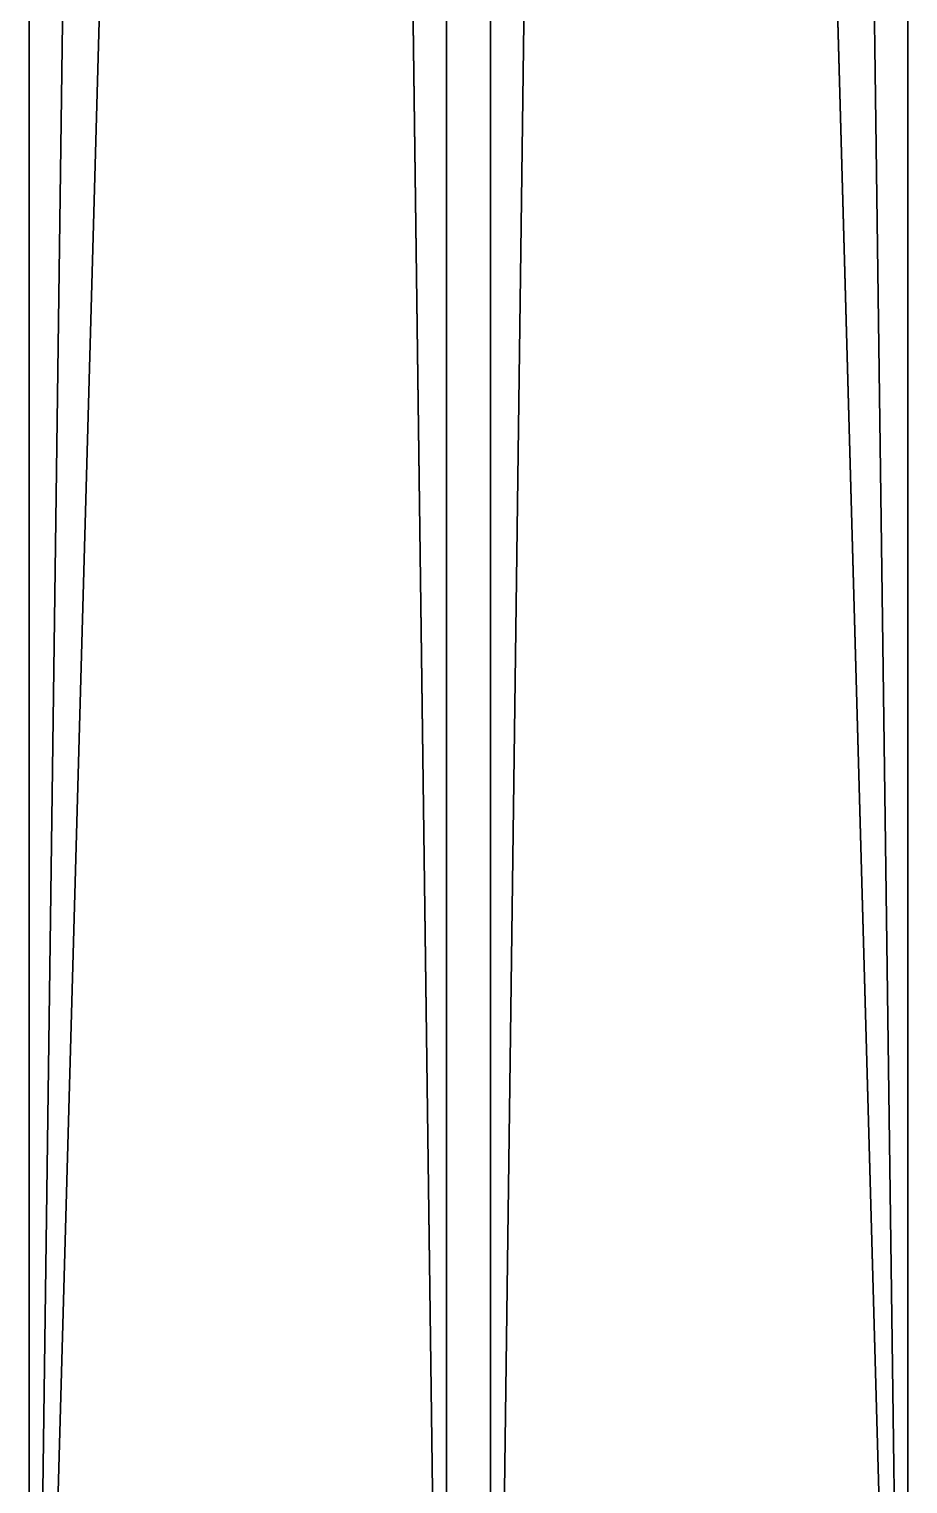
# Model space of a CAD drawing. Header units: metres. Extents: x -27 to 27, y -52.9 to 26.5.
# Drawn here: x 2.897 to 3.151, y -10.6576 to -10.2371 of the extents above; entities that cross this region are included whole.
import ezdxf

# ---------------------------------------------------------------- set-up
doc = ezdxf.new("R2010")
doc.units = ezdxf.units.M
doc.layers.add('Rigging Beams', color=7, linetype='Continuous', true_color=0xffffff)

# ---------------------------------------------------------------- blocks, each defined once
blk = doc.blocks.new('Static_19')
mesh = blk.add_polyface()
corners = [(87.92845, 54.61635, 12.7381), (87.92845, 54.36235, 12.7381), (97.04705, 54.36235, 12.7381), (97.04705, 54.61635, 12.7381), (87.92845, 54.61635, 12.7254), (97.04705, 54.61635, 12.7254), (87.92845, 54.4957, 12.7254), (97.04705, 54.4957, 12.7254), (87.92845, 54.4957, 12.446), (97.04705, 54.4957, 12.446), (87.92845, 54.61635, 12.446), (97.04705, 54.61635, 12.446), (87.92845, 54.61635, 12.4333), (97.04705, 54.61635, 12.4333), (87.92845, 54.36235, 12.4333), (97.04705, 54.36235, 12.4333), (87.92845, 54.36235, 12.446), (97.04705, 54.36235, 12.446), (87.92845, 54.483, 12.446), (97.04705, 54.483, 12.446), (87.92845, 54.483, 12.7254), (97.04705, 54.483, 12.7254), (87.92845, 54.36235, 12.7254), (97.04705, 54.36235, 12.7254)]
mesh.append_faces([[corners[k] for k in face] for face in [(6, 20, 0), (8, 14, 18), (3, 21, 7), (19, 15, 9)]], dxfattribs={"vtx0": -1, "vtx1": -1, "vtx2": -1})
mesh.append_faces([[corners[k] for k in face] for face in [(20, 6, 8), (8, 12, 14), (20, 1, 0), (9, 21, 19)]], dxfattribs={"vtx0": -1, "vtx2": -1})
mesh.append_faces([[corners[k] for k in face] for face in [(3, 0, 2), (5, 4, 3), (7, 6, 5), (9, 8, 7), (11, 10, 9), (13, 12, 11), (15, 14, 13), (17, 16, 15), (19, 18, 17), (21, 20, 19), (23, 22, 21), (2, 1, 23)]], dxfattribs={"vtx1": -1})
mesh.append_faces([[corners[k] for k in face] for face in [(18, 20, 8), (9, 7, 21), (15, 13, 9), (3, 2, 21)]], dxfattribs={"vtx1": -1, "vtx2": -1})
mesh.append_faces([[corners[k] for k in face] for face in [(0, 1, 2), (4, 0, 3), (6, 4, 5), (8, 6, 7), (10, 8, 9), (12, 10, 11), (14, 12, 13), (16, 14, 15), (18, 16, 17), (20, 18, 19), (22, 20, 21), (1, 22, 23), (14, 16, 18), (0, 4, 6), (8, 10, 12), (20, 22, 1), (19, 17, 15), (7, 5, 3), (13, 11, 9), (2, 23, 21)]], dxfattribs={"vtx2": -1})
blk = doc.blocks.new('Group_16')
at = {"layer": 'Rigging Beams', "xscale": 0.9999998807907104, "yscale": 0.9999999403953552, "zscale": 0.9999998807907104, "rotation": 90.00000250447816}
blk.add_blockref('Static_19', (57.51337, -98.8915, 0.00002), dxfattribs=at)
blk = doc.blocks.new('Group_15')
blk.add_blockref('Group_16', (0, 0))

msp = doc.modelspace()

# ---------------------------------------------------------------- block references
msp.add_blockref('Group_15', (0, 0))

doc.saveas('drawing.dxf')
